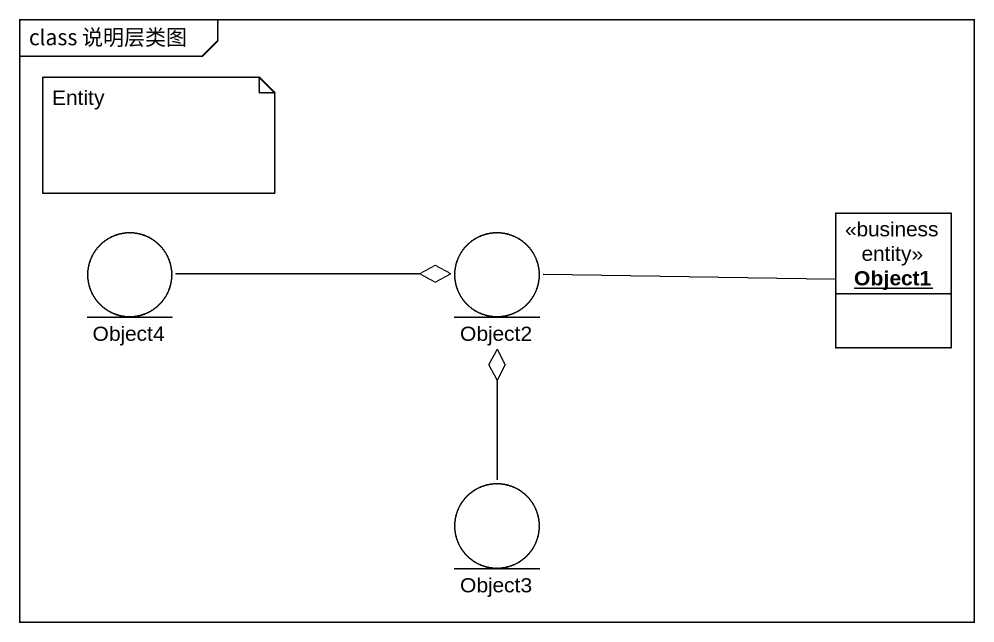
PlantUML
@startuml
mainframe class 说明层类图
allowmixing
hide circle
hide empty members
entity Object4
entity Object2
object Object1 <<business entity>>
entity Object3
Object4 -right-o Object2
Object2 -right- Object1
Object3 -up-o Object2
note as N1
  Entity
end note
@enduml
